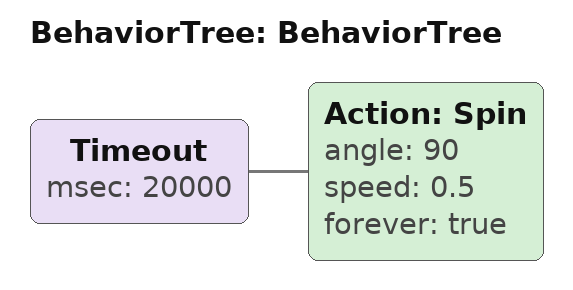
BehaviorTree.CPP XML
<?xml version="1.0"?>
<root main_tree_to_execute="BehaviorTree">
    <BehaviorTree ID="BehaviorTree">
        <Timeout msec="20000">
            <Action ID="Spin" angle="90" speed="0.5" forever="true"/>
        </Timeout>
    </BehaviorTree>
</root>
